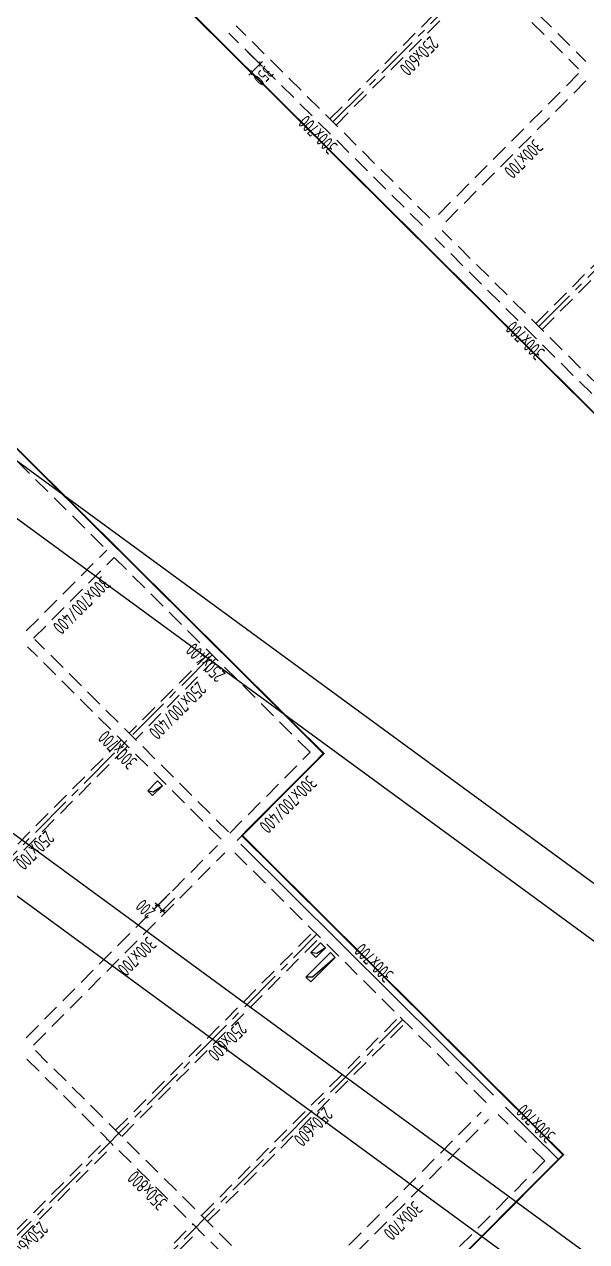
# Model space of a CAD drawing. Extents: x 517450926 to 520131079, y 3499134486 to 3500888201.
# Drawn here: x 518530310 to 518546569, y 3500261600 to 3500296835 of the extents above; entities that cross this region are included whole.
import ezdxf
from ezdxf.enums import TextEntityAlignment as Align

# ---------------------------------------------------------------- set-up
doc = ezdxf.new("R2010")
doc.units = 0
doc.header["$LTSCALE"] = 1000
doc.header["$MEASUREMENT"] = 0
doc.linetypes.add('CENTER', pattern=[2, 1.25, -0.25, 0.25, -0.25])
doc.linetypes.add('DASHED', pattern=[0.75, 0.5, -0.25])
doc.layers.get('0').update_dxf_attribs({"linetype": 'CONTINUOUS'})
doc.layers.get('Defpoints').update_dxf_attribs({"color": 2, "linetype": 'CONTINUOUS'})
for name, color, linetype in [('S_AXIS', 8, 'CENTER'), ('S_AXIS_DIMS', 3, 'CONTINUOUS'), ('S_BEAM', 4, 'DASHED'), ('S_BEAM_SECD_TEXT_HORZ', 9, 'CONTINUOUS'), ('S_BEAM_TEXT_HORZ', 7, 'CONTINUOUS'), ('S_BEAM_TEXT_VERT', 41, 'CONTINUOUS'), ('S_FLOR_ENHN', 91, 'DASHED'), ('S_HOLE', 201, 'CONTINUOUS'), ('S_INDX', 11, 'CONTINUOUS')]:
    doc.layers.add(name, color=color, linetype=linetype)
doc.styles.add('TH-STYLE3', font='tssdeng.shx', dxfattribs={"width": 0.7, "bigfont": 'tssdchn.shx'})
doc.styles.add('样式 1', font='Tssdeng.shx', dxfattribs={"width": 0.7, "bigfont": 'Tssdchn.shx'})
doc.dimstyles.new('TSSD_100_100', dxfattribs={"dimtxt": 375, "dimasz": 100, "dimexe": 100, "dimexo": 0, "dimgap": 125, "dimtad": 1, "dimdec": 1, "dimdsep": 46, "dimtxsty": 'TH-STYLE3', "dimblk": 'ARCHTICK', "dimcen": -100, "dimdle": 100, "dimclrt": 7, "dimadec": 0, "dimazin": 0, "dimtfac": 1, "dimtdec": 1, "dimtix": 1, "dimtmove": 2, "dimatfit": 3, "dimldrblk": 'ARCHTICK', "dimfxl": 0, "dimtolj": 1, "dimtzin": 0, "dimarcsym": 0})

# ---------------------------------------------------------------- blocks, each defined once
blk = doc.blocks.new('_ArchTick')
at = {"color": 0, "const_width": 0.25}
blk.add_lwpolyline([(-0.53, -0.53), (0.53, 0.53)], dxfattribs=at)
blk = doc.blocks.new('*D174')
at = {"layer": 'Defpoints', "color": 0, "transparency": 16777216}
for p in [(518534649, 3500271815), (518534791, 3500271674), (518534308, 3500271188)]:
    blk.add_point(p, dxfattribs=at)
at = {"layer": 'S_AXIS_DIMS', "color": 0, "lineweight": -2, "transparency": 16777216}
for p, q in [((518534519, 3500271684), (518534096, 3500271258)), ((518534661, 3500271543), (518534237, 3500271117)), ((518534166, 3500271329), (518534095, 3500271400)), ((518534166, 3500271329), (518534308, 3500271188)), ((518534308, 3500271188), (518534379, 3500271118))]:
    blk.add_line(p, q, dxfattribs=at)
at = {"layer": 'S_AXIS_DIMS', "color": 0, "lineweight": -2, "transparency": 16777216, "xscale": 100, "yscale": 100, "zscale": 100}
for p, rotation in [((518534166, 3500271329), 315.1572922653654), ((518534308, 3500271188), 135.1572922653654)]:
    blk.add_blockref('_ArchTick', p, dxfattribs=dict(at, rotation=rotation))
at = {"layer": 'S_AXIS_DIMS', "color": 7, "transparency": 16777216, "insert": (518533811, 3500271224), "char_height": 375, "attachment_point": 5, "rotation": 135.1573, "style": 'TH-STYLE3'}
blk.add_mtext('\\A1;200', dxfattribs=at)
blk = doc.blocks.new('*D311')
at = {"layer": 'Defpoints', "color": 0, "transparency": 16777216}
for p in [(518536544, 3500296261), (518536297, 3500296013), (518536875, 3500295439)]:
    blk.add_point(p, dxfattribs=at)
at = {"layer": 'S_AXIS_DIMS', "color": 0, "lineweight": -2, "transparency": 16777216}
for p, q in [((518536520, 3500295792), (518536946, 3500295368)), ((518536767, 3500296040), (518537192, 3500295617)), ((518536875, 3500295439), (518536804, 3500295368)), ((518537121, 3500295687), (518536875, 3500295439)), ((518537121, 3500295687), (518537192, 3500295758))]:
    blk.add_line(p, q, dxfattribs=at)
at = {"layer": 'S_AXIS_DIMS', "color": 0, "lineweight": -2, "transparency": 16777216, "xscale": 100, "yscale": 100, "zscale": 100}
for p, rotation in [((518537121, 3500295687), 225.1572922659514), ((518536875, 3500295439), 45.15729226595135)]:
    blk.add_blockref('_ArchTick', p, dxfattribs=dict(at, rotation=rotation))
at = {"layer": 'S_AXIS_DIMS', "color": 7, "transparency": 16777216, "insert": (518537220, 3500295343), "char_height": 375, "attachment_point": 5, "rotation": 225.1573, "style": 'TH-STYLE3'}
blk.add_mtext('\\A1;350', dxfattribs=at)

msp = doc.modelspace()

# ---------------------------------------------------------------- linework, layer by layer
at = {"layer": 'S_AXIS'}
for p, q in [((518539233.8702, 3500294009.3931), (518555382.1012, 3500310246.5308)), ((518545189.8509, 3500288086.0246), (518561338.0818, 3500304323.1622)), ((518535740.6678, 3500278584.8174), (518521242.0765, 3500264006.4017)), ((518526808.0822, 3500258470.8728), (518538768.0869, 3500270496.7254)), ((518529289.7407, 3500256002.8026), (518541249.7455, 3500268028.6551))]:
    msp.add_line(p, q, dxfattribs=at)
at = {"layer": 'S_BEAM'}
for p, q in [((518540734.6351, 3500301119.9631), (518546336.0931, 3500295549.176)), ((518540946.184, 3500301332.6767), (518546547.642, 3500295761.8896)), ((518539145.2396, 3500294097.5385), (518543453.5312, 3500298429.5501)), ((518539322.5009, 3500293921.2478), (518543630.7925, 3500298253.2593)), ((518541823.0504, 3500291011.286), (518536221.5924, 3500296582.0731)), ((518542034.5992, 3500291223.9996), (518536433.1413, 3500296794.7867)), ((518546336.4813, 3500295407.7552), (518542246.5364, 3500291295.2924)), ((518546549.1949, 3500295196.2063), (518542459.25, 3500291083.7435)), ((518545101.2202, 3500288174.1699), (518549402.7141, 3500292499.3464)), ((518545278.4815, 3500287997.8792), (518549579.9754, 3500292323.0556)), ((518547990.5798, 3500285300.631), (518542389.1219, 3500290871.4181)), ((518547779.031, 3500285087.9174), (518542177.573, 3500290658.7045)), ((518526913.0536, 3500287364.0958), (518532691.7729, 3500281617.018)), ((518530364.7353, 3500279277.1685), (518532691.7729, 3500281617.018)), ((518530577.4489, 3500279065.6196), (518532904.4865, 3500281405.4691)), ((518532904.4865, 3500281405.4691), (518538576.849, 3500275764.1658)), ((518536214.361, 3500273459.5724), (518530612.9011, 3500279030.3614)), ((518536002.8121, 3500273246.8589), (518530401.3523, 3500278817.6478)), ((518535669.7632, 3500278655.3337), (518533342.7256, 3500276315.4842)), ((518535847.0246, 3500278479.043), (518533519.9869, 3500276139.1935)), ((518533113.4506, 3500276120.3997), (518527366.3728, 3500270341.6804)), ((518533290.7119, 3500275944.1089), (518527543.6341, 3500270165.3896)), ((518536249.8114, 3500273424.3162), (518538576.849, 3500275764.1658)), ((518530361.701, 3500267503.7879), (518535897.2299, 3500273069.7936)), ((518543660.4996, 3500265631.1012), (518536357.3348, 3500272894.2774)), ((518530574.4145, 3500267292.239), (518536109.9435, 3500272858.2447)), ((518532950.0075, 3500264823.8776), (518538679.4563, 3500270584.8707)), ((518533127.2689, 3500264647.5868), (518538856.7176, 3500270408.58)), ((518535431.6661, 3500262355.8073), (518541161.1149, 3500268116.8005)), ((518535608.9274, 3500262179.5166), (518541338.3762, 3500267940.5098)), ((518530381.0771, 3500266885.1203), (518537684.2438, 3500259621.9422)), ((518530627.8841, 3500267133.2861), (518537931.0508, 3500259870.108)), ((518538107.7298, 3500259905.9486), (518543519.8552, 3500265347.8713)), ((518538320.4434, 3500259694.3997), (518543732.5688, 3500265136.3224)), ((518545362.2083, 3500263938.7102), (518544015.0222, 3500265278.5197)), ((518527396.8495, 3500259240.1457), (518532703.2005, 3500264575.7117)), ((518527574.1109, 3500259063.855), (518532880.4618, 3500264399.421)), ((518545362.2083, 3500263938.7102), (518539632.7596, 3500258177.717)), ((518529878.5081, 3500256772.0755), (518535184.8591, 3500262107.6415)), ((518530055.7695, 3500256595.7848), (518535362.1204, 3500261931.3507))]:
    msp.add_line(p, q, dxfattribs=at)
at = {"layer": 'S_BEAM', "linetype": 'Continuous'}
for p, q in [((518514858.3127, 3500299705.4175), (518538965.8533, 3500275729.8782)), ((518536462.5249, 3500273212.7673), (518538965.8533, 3500275729.8782)), ((518543872.0485, 3500265843.8148), (518536568.8837, 3500273106.991)), ((518545751.0185, 3500263975.133), (518544226.5711, 3500265491.2333)), ((518545751.0185, 3500263975.133), (518534045.3141, 3500252204.9809))]:
    msp.add_line(p, q, dxfattribs=at)
at = {"layer": 'S_FLOR_ENHN', "linetype": 'ByBlock', "const_width": 50}
for points in [[(518561893.4974, 3500269428.8359), (518568451.5126, 3500276022.9573), (518567884.2764, 3500276587.0876), (518579625.239, 3500288392.692), (518547646.9429, 3500320195.1853), (518548140.9095, 3500320691.8715), (518541369.5486, 3500327426.1526), (518523211.3891, 3500309168.0672), (518523955.8867, 3500308427.6461), (518523250.9162, 3500307718.7943), (518532716.6711, 3500298304.8693), (518533351.3177, 3500298943.01), (518551041.9991, 3500281349.1943), (518550477.8671, 3500280781.9598)], [(518534045.3141, 3500252204.9809), (518545892.0511, 3500264116.9421), (518536603.5575, 3500273354.5764), (518538965.8533, 3500275729.8782), (518514858.3127, 3500299705.4175), (518512989.631, 3500297826.4474), (518507033.6504, 3500303749.816), (518500123.0537, 3500296801.1719), (518524088.7834, 3500272966.6633), (518518659.0308, 3500267507.0163)]]:
    msp.add_lwpolyline(points, close=True, dxfattribs=at)
at = {"layer": 'S_HOLE'}
for points in [[(518534019.4246, 3500274514.2127), (518533879.4977, 3500274653.3735), (518534160.7995, 3500274936.224), (518534300.7264, 3500274797.0633)], [(518538734.5758, 3500269824.8794), (518538592.7668, 3500269965.9119), (518538874.8319, 3500270249.53), (518539016.641, 3500270108.4975)], [(518538453.2872, 3500269258.4196), (518538594.6862, 3500269117.7948), (518539299.8491, 3500269826.8401), (518539158.4501, 3500269967.4649)]]:
    msp.add_lwpolyline(points, close=True, dxfattribs=at)
for points in [[(518534300.7264, 3500274797.0633), (518534039.1784, 3500274606.2121), (518533879.4977, 3500274653.3735)], [(518539016.641, 3500270108.4975), (518538771.5731, 3500269938.568), (518538592.7668, 3500269965.912)], [(518539301.8879, 3500269828.89), (518538639.4481, 3500269258.838), (518538453.2872, 3500269258.4196)]]:
    msp.add_lwpolyline(points, dxfattribs=at)
at = {"layer": 'S_INDX'}
for p, q in [((518561633.055, 3500261081.5221), (518512354.9844, 3500297188.3068)), ((518505866.3189, 3500291089.3504), (518555144.3895, 3500254982.5658)), ((518568014.4628, 3500254735.0558), (518518736.3922, 3500290841.8405)), ((518512460.4403, 3500284531.3352), (518561738.5109, 3500248424.5506))]:
    msp.add_line(p, q, dxfattribs=at)

# ---------------------------------------------------------------- texts
at = {"layer": 'S_BEAM_SECD_TEXT_HORZ', "linetype": 'Continuous', "width": 0.7}
for s, rotation, style, p in [('250x600', 225.15729297, 'TH-STYLE3', (518541587.4433, 3500296054.3788)), ('250x400', 135.15728815, 'TH-STYLE3', (518535691.9598, 3500278500.3884)), ('250x700/400', 225.15729781, '样式 1', (518534603.6776, 3500277109.7004)), ('250x700', 225.15729781, '样式 1', (518530476.1423, 3500273066.612)), ('250x600', 225.15729781, '样式 1', (518536042.148, 3500267531.0831)), ('250x600', 225.15729781, '样式 1', (518538523.8066, 3500265063.0129)), ('250x600', 225.15729781, '样式 1', (518530295.0702, 3500261752.3638))]:
    msp.add_text(s, height=400, rotation=rotation, dxfattribs=dict(at, style=style)).set_placement(p, align=Align.CENTER)
at = {"layer": 'S_BEAM_TEXT_HORZ', "linetype": 'Continuous', "style": '样式 1', "width": 0.7}
for s, p in [('300x700', (518538938.2181, 3500293783.5574)), ('300x700', (518544930.4621, 3500287825.2088)), ('300x700', (518533146.0634, 3500275975.9272)), ('300x700', (518540557.0207, 3500269813.8116)), ('300x700', (518545236.7188, 3500265159.7373)), ('350x800', (518534004.192, 3500263224.9071))]:
    msp.add_text(s, height=400, rotation=135.15728815, dxfattribs=at).set_placement(p, align=Align.CENTER)
at = {"layer": 'S_BEAM_TEXT_VERT', "linetype": 'Continuous', "style": '样式 1', "width": 0.7}
for s, p in [('300x700', (518544602.8269, 3500293077.1676)), ('300x700/400', (518531821.9438, 3500280155.0117)), ('300x700/400', (518537795.1652, 3500274390.7901)), ('300x700', (518533423.1541, 3500269994.7082)), ('300x700', (518541116.2958, 3500262343.6905))]:
    msp.add_text(s, height=400, rotation=225.15729781, dxfattribs=at).set_placement(p, align=Align.CENTER)

# ---------------------------------------------------------------- dimensions: what is measured, and where the dimension line sits
at = {"layer": 'S_AXIS_DIMS'}
dim = msp.add_linear_dim(base=(518536874.6652, 3500295438.9547), p1=(518536544.2435, 3500296261.1887), p2=(518536297.4364, 3500296013.0228), angle=225.15729227, dimstyle='TSSD_100_100', dxfattribs=at)
dim.commit()
dim.dimension.update_dxf_attribs({"geometry": '*D311', "text_midpoint": (518537219.6454, 3500295342.6742)})
dim = msp.add_linear_dim(base=(518534307.935, 3500271188.1261), p1=(518534649.0601, 3500271814.7517), p2=(518534790.8692, 3500271673.7191), angle=135.15729227, dimstyle='TSSD_100_100', dxfattribs=at)
dim.commit()
dim.dimension.update_dxf_attribs({"geometry": '*D174', "text_midpoint": (518533811.3277, 3500271223.6514), "dimtype": 160})

doc.saveas('drawing.dxf')
